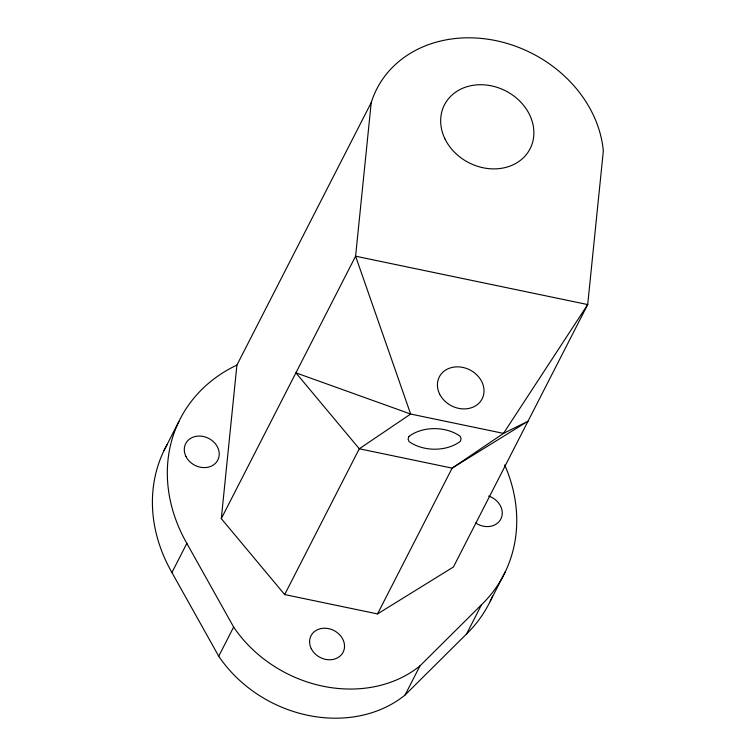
<?xml version="1.0" encoding="UTF-8"?>
<svg xmlns="http://www.w3.org/2000/svg" width="756" height="756" viewBox="0 0 756 756"><rect width="100%" height="100%" fill="white"/><g stroke="black" fill="none" stroke-linecap="round" stroke-linejoin="round"><path stroke-width="1.13" d="M221.3 518.635L236.921 365.063L371.215 102.618A122.085 102.391 27.1 0 1 496.03 40.663A122.085 102.391 27.1 0 1 603.326 150.992L587.705 304.564L453.411 567L377.527 613.919L284.681 594.575L221.3 518.635L355.594 256.199L371.215 102.618M163.986 450.623L178.907 421.47M492.562 596.078A162.682 136.439 27.1 0 1 466.575 633.944L405.046 695.048A123.294 103.402 27.1 0 1 218.73 656.217L171.924 572.538L186.845 543.384A162.682 136.439 27.1 0 1 236.921 365.063M218.73 656.217L233.651 627.064L186.845 543.384M284.681 594.575L359.289 448.78L410.65 414.042L503.496 433.386L528.019 421.205L452.135 468.125L377.527 613.919M405.046 695.048L419.967 665.885L481.496 604.781A162.682 136.439 27.1 0 0 504.687 464.921M466.575 633.944L481.496 604.781M490.257 601.181L505.178 572.027M171.924 572.538A162.682 136.439 27.1 0 1 167.085 444.651M419.967 665.885A123.294 103.402 27.1 0 1 233.651 627.064M488.612 496.059A18.04 15.129 27.1 0 1 500.992 518.739A18.04 15.129 27.1 0 1 475.685 522.972M408.854 436.486L408.079 439.066L409.109 441.636C423.332 451.644 446.38 451.908 460.347 441.334L461.122 438.763L460.092 436.193C445.87 426.186 422.821 425.921 408.854 436.486M587.705 304.564L503.496 433.386L452.135 468.125L359.289 448.78L295.908 372.84L410.65 414.042L355.594 256.199L587.705 304.564M444.982 138.906A48.11 40.352 27.1 0 0 525.392 155.66A48.11 40.352 27.1 0 0 491.438 85.853A48.11 40.352 27.1 0 0 444.982 138.906M185.9 456.369A18.04 15.129 27.1 0 0 216.055 462.653A18.04 15.129 27.1 0 0 203.326 436.477A18.04 15.129 27.1 0 0 185.9 456.369M311.207 648.544A18.04 15.129 27.1 0 0 341.353 654.819A18.04 15.129 27.1 0 0 328.624 628.642A18.04 15.129 27.1 0 0 311.207 648.544M439.576 393.933A24.06 20.176 27.1 0 0 479.776 402.315A24.06 20.176 27.1 0 0 462.795 367.407A24.06 20.176 27.1 0 0 439.576 393.933"/></g></svg>
